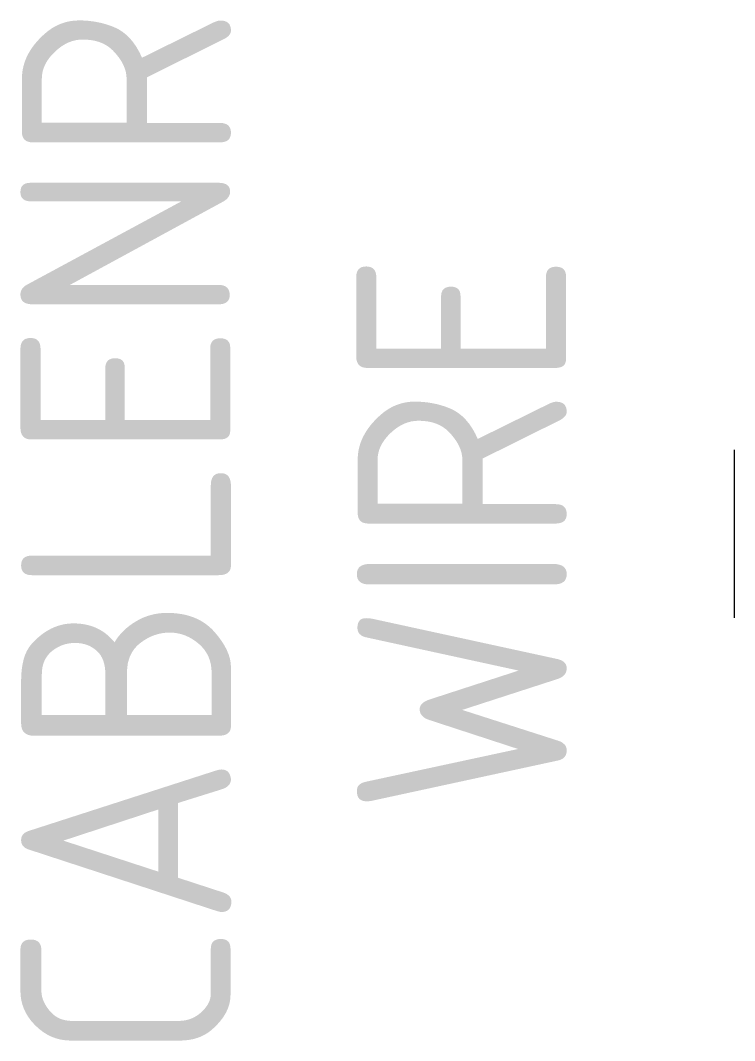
# Model space of a CAD drawing. Extents: x 85.5 to 94, y 110 to 122.1.
import ezdxf
from ezdxf.enums import TextEntityAlignment as Align

# ---------------------------------------------------------------- set-up
doc = ezdxf.new("R2010")
doc.units = 0
doc.header["$LTSCALE"] = 0.2
doc.layers.get('0').update_dxf_attribs({"linetype": 'CONTINUOUS'})
doc.layers.add('T2', color=1, linetype='CONTINUOUS')
doc.styles.get("Standard").update_dxf_attribs({"font": 'ISO'})

msp = doc.modelspace()

# ---------------------------------------------------------------- linework, layer by layer
at = {"color": 0, "linetype": 'CONTINUOUS'}
msp.add_line((94, 115), (94, 117), dxfattribs=at)

# ---------------------------------------------------------------- texts
at = {"layer": 'T2', "color": 0, "linetype": 'CONTINUOUS'}
for tag, p in [('CABLENR', (88, 116)), ('WIRE', (92, 116))]:
    msp.add_attdef(tag, text='   ', height=2.5, rotation=90, dxfattribs=at).set_placement(p, align=Align.CENTER)

doc.saveas('drawing.dxf')
